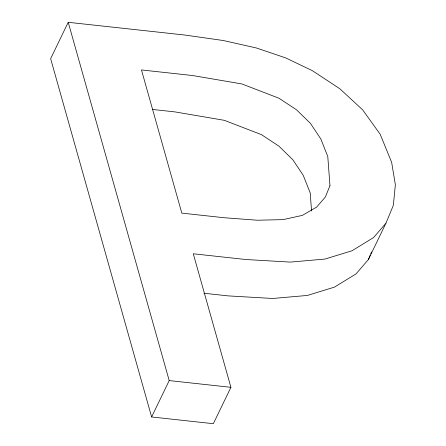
<?xml version="1.0" encoding="UTF-8"?>
<svg xmlns="http://www.w3.org/2000/svg" width="446" height="446" viewBox="0 0 446 446"><rect width="100%" height="100%" fill="white"/><g stroke="black" fill="none" stroke-linecap="round" stroke-linejoin="round"><path stroke-width="0.67" d="M203.939 293.239L228.057 295.876L272.662 298.474L307.383 295.442L334.422 287.146L355.997 273.933L368.374 259.572L370.219 255.101M370.749 253.824L371.54 251.912M385.957 223.195L393.344 205.316L395.362 184.75L391.649 162.338L380.198 134.296L362.659 109.844L339.785 88.721L312.339 70.652L285.63 57.88L256.411 47.984L223.268 40.514L184.789 35.033L68.221 22.3L50.638 58.677L151.623 416.96L213.333 423.7L230.916 387.323L193.28 253.78L245.64 259.5L290.251 262.097L324.967 259.065L352.005 250.763L373.581 237.556L385.957 223.195L368.374 259.572M151.623 416.96L169.207 380.583L68.221 22.3M152.197 109.415L174.994 111.907L224.344 120.325L261.456 134.642L278.94 146.171L292.849 159.757L303.252 175.356L310.199 192.906L311.548 210.952M169.207 380.583L230.916 387.323M329.962 185.681L325.318 197.071L316.66 207.083L302.316 215.401L283.037 219.622L257.381 220.229L223.892 217.709L181.817 213.116L141.466 69.944L192.577 75.53L241.927 83.948L279.04 98.265L296.523 109.794L310.438 123.38L320.836 138.979L327.782 156.529L329.962 185.681"/></g></svg>
